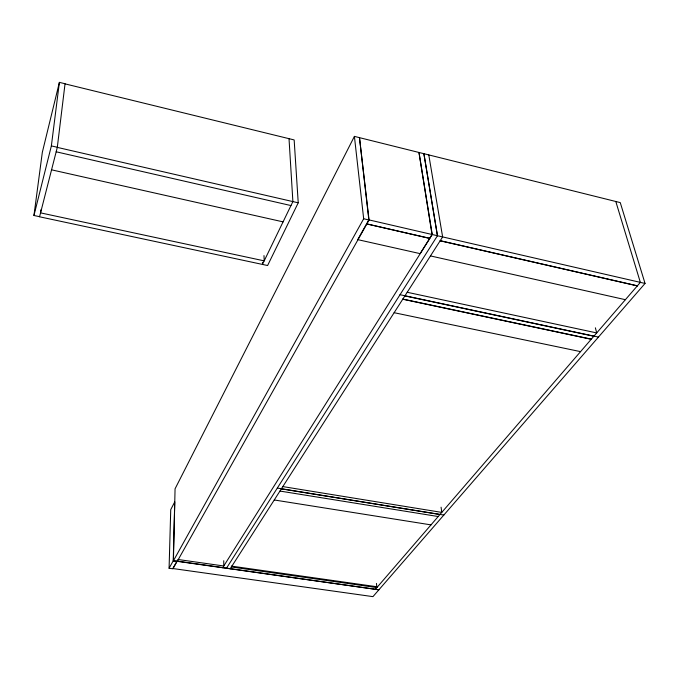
<?xml version="1.0" encoding="UTF-8"?>
<svg xmlns="http://www.w3.org/2000/svg" width="679" height="679" viewBox="0 0 679 679"><rect width="100%" height="100%" fill="white"/><g stroke="black" fill="none" stroke-linecap="round" stroke-linejoin="round"><path stroke-width="1.02" d="M173.417 560.795L175.063 488.812L354.404 136.386L620.258 202.605L645.05 283.449L372.949 596.637L172.848 568.535L177.032 561.083L378.89 589.796L173.417 560.795L363.672 218.765L354.404 136.386M169.088 568.255L173.238 560.795L174.758 501.857L170.735 509.64L169.088 568.255L172.907 568.798L178.119 559.513L223.781 565.98L223.747 560.718M51.366 145.9L59.387 82.363L65.04 83.746L57.299 147.385L298.225 202.817L267.602 265.523L39.552 216.788L57.325 147.275L51.366 145.9L33.95 215.489L39.577 216.694M40.952 209.76L40.553 212.867L264.199 260.863L263.995 255.584M33.95 215.489L42.327 152.334L59.387 82.363M262.476 264.428L292.887 201.587L289.016 138.677M177.27 561.338L369.062 220.004L359.48 137.65L368.833 219.86L357.731 239.628L420.148 253.64L429.773 238.329L366.575 223.875L429.569 238.38L432.022 234.484L418.985 152.469L432.243 234.527L222.661 567.754M226.43 568.289L437.454 235.732L423.908 153.7M230.189 568.815L442.632 236.92L428.788 154.914M375.368 589.321L640.348 282.371L615.802 201.502M231.361 566.099L376.786 586.741M231.369 566.973L376.87 587.59L376.463 583.414M173.238 560.795L177.092 561.346M274.248 499.973L431.004 524.884M277.321 488.091L443.845 515.038M281.378 488.855L439.967 514.512M279.96 491.061L438.227 516.532M282.829 486.588L441.791 512.399L441.07 507.196M394.151 312.705L580.579 351.637M400.007 294.703L598.462 337.073M404.871 295.908L593.845 336.241M402.868 299.083L591.35 339.152M402.749 299.227L591.222 339.279M407.196 292.276L596.714 332.922L595.364 327.804M51.562 169.826L283.092 221.872M430.469 255.924L625.393 299.694M56.17 151.79L290.968 205.567M440.221 240.689L637.394 285.8M440.153 240.799L637.301 285.901M363.672 218.765L369.062 220.004M432.243 234.527L645.05 283.449M368.833 219.86L432.022 234.484M65.014 83.856L294.16 139.933L298.225 202.817M423.883 153.692L437.437 235.723M262.45 262.332L262.527 264.437"/></g></svg>
